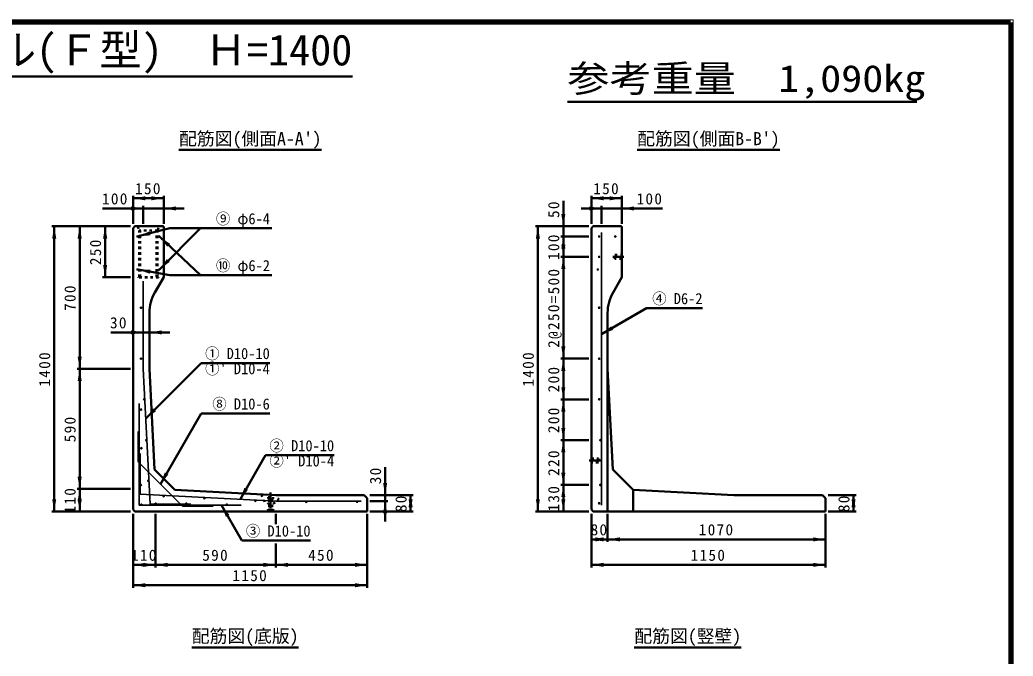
# Model space of a CAD drawing. Units: millimetres, scale not verified, with parts at other scales. Extents: x 100 to 4105, y 100 to 2870.
# Drawn here: x 2154 to 4105, y 1620 to 2870 of the extents above; entities that cross this region are included whole.
import ezdxf
from ezdxf.enums import TextEntityAlignment as Align

# ---------------------------------------------------------------- set-up
doc = ezdxf.new("R2010")
doc.units = ezdxf.units.MM
doc.header["$LTSCALE"] = 5
doc.linetypes.add('USER2', pattern=[13.4, 10, -1.2, 1, -1.2])
doc.linetypes.add('USER3', pattern=[2.2, 1, -1.2])
doc.layers.add('V-nasSTD', color=7, linetype='Continuous', lineweight=50)
doc.styles.add('ＭＳ ゴシック', font='')
doc.styles.get('ＭＳ ゴシック').set_extended_font_data('MS Gothic')

msp = doc.modelspace()

# ---------------------------------------------------------------- hatches: boundary and pattern name
at = {"layer": 'V-nasSTD'}
for points in [[(2400.5, 2519.546), (2400.5, 2515.546), (2376.5, 2519.546), (2400.5, 2523.546)], [(2412.5, 2519.546), (2412.5, 2523.546), (2436.5, 2519.546), (2412.5, 2515.546)], [(3300.5, 2519.546), (3300.5, 2515.546), (3276.5, 2519.546), (3300.5, 2523.546)], [(3312.5, 2519.546), (3312.5, 2523.546), (3336.5, 2519.546), (3312.5, 2515.546)], [(2372.5, 2499.546), (2372.5, 2503.546), (2396.5, 2499.546), (2372.5, 2495.546)], [(2460.5, 2499.546), (2460.5, 2495.546), (2436.5, 2499.546), (2460.5, 2503.546)], [(3272.5, 2499.546), (3272.5, 2503.546), (3296.5, 2499.546), (3272.5, 2495.546)], [(3360.5, 2499.546), (3360.5, 2495.546), (3336.5, 2499.546), (3360.5, 2503.546)], [(3221.5, 2488.546), (3225.5, 2488.546), (3221.5, 2464.546), (3217.5, 2488.546)], [(2221.5, 2440.546), (2217.5, 2440.546), (2221.5, 2464.546), (2225.5, 2440.546)], [(2271.5, 2440.546), (2267.5, 2440.546), (2271.5, 2464.546), (2275.5, 2440.546)], [(2321.5, 2440.546), (2317.5, 2440.546), (2321.5, 2464.546), (2325.5, 2440.546)], [(3171.5, 2440.546), (3167.5, 2440.546), (3171.5, 2464.546), (3175.5, 2440.546)], [(2409.541, 2450.687), (2410.515, 2446.808), (2386.264, 2444.838), (2408.566, 2454.566)], [(2446.264, 2427.289), (2443.525, 2424.374), (2428.775, 2443.724), (2449.003, 2430.203)], [(3221.5, 2420.546), (3217.5, 2420.546), (3221.5, 2444.546), (3225.5, 2420.546)], [(3221.5, 2428.546), (3225.5, 2428.546), (3221.5, 2404.546), (3217.5, 2428.546)], [(2445.728, 2397.557), (2448.555, 2394.727), (2428.749, 2380.594), (2442.9, 2400.386)], [(3221.5, 2380.546), (3217.5, 2380.546), (3221.5, 2404.546), (3225.5, 2380.546)], [(2321.5, 2388.546), (2325.5, 2388.546), (2321.5, 2364.546), (2317.5, 2388.546)], [(2409.919, 2375.38), (2409.226, 2371.441), (2386.282, 2379.538), (2410.612, 2379.32)], [(3317.285, 2264.546), (3319.285, 2261.082), (3296.5, 2252.546), (3315.285, 2268.01)], [(2372.5, 2256.081), (2372.5, 2260.081), (2396.5, 2256.081), (2372.5, 2252.081)], [(2432.5, 2256.081), (2432.5, 2252.081), (2408.5, 2256.081), (2432.5, 2260.081)], [(3221.5, 2228.546), (3225.5, 2228.546), (3221.5, 2204.546), (3217.5, 2228.546)], [(2271.5, 2208.546), (2275.5, 2208.546), (2271.5, 2184.546), (2267.5, 2208.546)], [(3221.5, 2180.546), (3217.5, 2180.546), (3221.5, 2204.546), (3225.5, 2180.546)], [(2271.5, 2160.546), (2267.5, 2160.546), (2271.5, 2184.546), (2275.5, 2160.546)], [(3221.5, 2148.546), (3225.5, 2148.546), (3221.5, 2124.546), (3217.5, 2148.546)], [(3221.5, 2100.546), (3217.5, 2100.546), (3221.5, 2124.546), (3225.5, 2100.546)], [(2418.425, 2104.079), (2421.254, 2101.251), (2401.455, 2087.109), (2415.597, 2106.908)], [(3221.5, 2068.546), (3225.5, 2068.546), (3221.5, 2044.546), (3217.5, 2068.546)], [(3221.5, 2020.546), (3217.5, 2020.546), (3221.5, 2044.546), (3225.5, 2020.546)], [(2271.5, 1972.546), (2275.5, 1972.546), (2271.5, 1948.546), (2267.5, 1972.546)], [(2442.08, 1978.91), (2445.544, 1976.91), (2430.08, 1958.125), (2438.616, 1980.91)], [(3221.5, 1980.546), (3225.5, 1980.546), (3221.5, 1956.546), (3217.5, 1980.546)], [(2871.5, 1960.546), (2875.5, 1960.546), (2871.5, 1936.546), (2867.5, 1960.546)], [(3221.5, 1932.546), (3217.5, 1932.546), (3221.5, 1956.546), (3225.5, 1932.546)], [(2271.5, 1924.546), (2267.5, 1924.546), (2271.5, 1948.546), (2275.5, 1924.546)], [(2598.5, 1948.89), (2601.964, 1946.89), (2586.5, 1928.105), (2595.036, 1950.89)], [(2921.5, 1912.546), (2917.5, 1912.546), (2921.5, 1936.546), (2925.5, 1912.546)], [(3791.5, 1912.546), (3787.5, 1912.546), (3791.5, 1936.546), (3795.5, 1912.546)], [(2221.5, 1928.546), (2225.5, 1928.546), (2221.5, 1904.546), (2217.5, 1928.546)], [(2271.5, 1928.546), (2275.5, 1928.546), (2271.5, 1904.546), (2267.5, 1928.546)], [(2562.129, 1895.761), (2558.665, 1893.761), (2550.129, 1916.546), (2565.593, 1897.761)], [(2871.5, 1900.546), (2867.5, 1900.546), (2871.5, 1924.546), (2875.5, 1900.546)], [(2921.5, 1928.546), (2925.5, 1928.546), (2921.5, 1904.546), (2917.5, 1928.546)], [(3171.5, 1928.546), (3175.5, 1928.546), (3171.5, 1904.546), (3167.5, 1928.546)], [(3221.5, 1928.546), (3225.5, 1928.546), (3221.5, 1904.546), (3217.5, 1928.546)], [(3791.5, 1928.546), (3795.5, 1928.546), (3791.5, 1904.546), (3787.5, 1928.546)], [(3300.5, 1849.546), (3300.5, 1845.546), (3276.5, 1849.546), (3300.5, 1853.546)], [(3284.5, 1849.546), (3284.5, 1853.546), (3308.5, 1849.546), (3284.5, 1845.546)], [(3332.5, 1849.546), (3332.5, 1845.546), (3308.5, 1849.546), (3332.5, 1853.546)], [(3712.5, 1849.546), (3712.5, 1853.546), (3736.5, 1849.546), (3712.5, 1845.546)], [(2400.5, 1799.546), (2400.5, 1795.546), (2376.5, 1799.546), (2400.5, 1803.546)], [(2396.5, 1799.546), (2396.5, 1803.546), (2420.5, 1799.546), (2396.5, 1795.546)], [(2444.5, 1799.546), (2444.5, 1795.546), (2420.5, 1799.546), (2444.5, 1803.546)], [(2632.5, 1799.546), (2632.5, 1803.546), (2656.5, 1799.546), (2632.5, 1795.546)], [(2680.5, 1799.546), (2680.5, 1795.546), (2656.5, 1799.546), (2680.5, 1803.546)], [(2812.5, 1799.546), (2812.5, 1803.546), (2836.5, 1799.546), (2812.5, 1795.546)], [(3300.5, 1799.546), (3300.5, 1795.546), (3276.5, 1799.546), (3300.5, 1803.546)], [(3712.5, 1799.546), (3712.5, 1803.546), (3736.5, 1799.546), (3712.5, 1795.546)], [(2400.5, 1759.546), (2400.5, 1755.546), (2376.5, 1759.546), (2400.5, 1763.546)], [(2812.5, 1759.546), (2812.5, 1763.546), (2836.5, 1759.546), (2812.5, 1755.546)]]:
    msp.add_hatch(color=256, dxfattribs=at).paths.add_polyline_path(points)

# ---------------------------------------------------------------- linework, layer by layer
at = {"layer": 'V-nasSTD', "lineweight": 100}
for p, q in [((4100, 2865), (105, 2865)), ((4100, 105), (4100, 2865))]:
    msp.add_line(p, q, dxfattribs=at)
at = {"layer": 'V-nasSTD'}
for p, q in [((1397.476, 2758.465), (2807.524, 2758.465)), ((3229.369, 2709.328), (3916.169, 2709.328)), ((2466.5, 2614.546), (2746.5, 2614.546)), ((3366.5, 2614.546), (3646.5, 2614.546)), ((2376.5, 2524.546), (2376.5, 2469.546)), ((2436.5, 2519.546), (2376.5, 2519.546)), ((2436.5, 2524.546), (2436.5, 2469.546)), ((3276.5, 2524.546), (3276.5, 2469.546)), ((3336.5, 2519.546), (3276.5, 2519.546)), ((3336.5, 2524.546), (3336.5, 2469.546)), ((2316.5, 2499.546), (2396.5, 2499.546)), ((2396.5, 2504.546), (2396.5, 2469.546)), ((2396.5, 2499.546), (2436.5, 2499.546)), ((2436.5, 2499.546), (2476.5, 2499.546)), ((3221.5, 2514.546), (3221.5, 2464.546)), ((3256.5, 2499.546), (3296.5, 2499.546)), ((3296.5, 2504.546), (3296.5, 2469.546)), ((3296.5, 2499.546), (3336.5, 2499.546)), ((3336.5, 2499.546), (3416.5, 2499.546)), ((2371.5, 2464.546), (2216.5, 2464.546)), ((2221.5, 2464.546), (2221.5, 1904.546)), ((2271.5, 2464.546), (2271.5, 2184.546)), ((2321.5, 2464.546), (2321.5, 2364.546)), ((2380.1, 2464.546), (2376.5, 2460.946)), ((2376.5, 2460.946), (2376.5, 1908.146)), ((2434.5, 2464.546), (2380.1, 2464.546)), ((2448.774, 2460.546), (2386.264, 2444.838)), ((2508.774, 2460.546), (2428.749, 2380.594)), ((2436.5, 2462.546), (2436.5, 2364.546)), ((2448.774, 2460.546), (2648.774, 2460.546)), ((3271.5, 2464.546), (3166.5, 2464.546)), ((3171.5, 2464.546), (3171.5, 1904.546)), ((3221.5, 2464.546), (3221.5, 2444.546)), ((3280.1, 2464.546), (3276.5, 2460.946)), ((3276.5, 2460.946), (3276.5, 1908.146)), ((3334.5, 2464.546), (3280.1, 2464.546)), ((3336.5, 2462.546), (3336.5, 2364.546)), ((2508.774, 2368.546), (2428.775, 2443.724)), ((3271.5, 2444.546), (3216.5, 2444.546)), ((3221.5, 2444.546), (3221.5, 2404.546)), ((3221.5, 2436.546), (3221.5, 2404.546)), ((3271.5, 2404.546), (3216.5, 2404.546)), ((3221.5, 2404.546), (3221.5, 2204.546)), ((2371.5, 2364.546), (2316.5, 2364.546)), ((2448.774, 2368.546), (2386.282, 2379.538)), ((2436.5, 2364.546), (2419.218, 2334.612)), ((2448.774, 2368.546), (2648.774, 2368.546)), ((3336.5, 2364.546), (3319.218, 2334.612)), ((3296.5, 2252.546), (3384.991, 2303.636)), ((3384.991, 2303.636), (3494.991, 2303.636)), ((2408.5, 2294.612), (2408.5, 2184.546)), ((3308.5, 2294.612), (3308.5, 1904.546)), ((2332.5, 2256.081), (2396.5, 2256.081)), ((2408.5, 2256.081), (2396.5, 2256.081)), ((2408.5, 2256.081), (2448.5, 2256.081)), ((2401.455, 2087.109), (2510.08, 2195.733)), ((2510.08, 2195.733), (2645.08, 2195.733)), ((3271.5, 2204.546), (3216.5, 2204.546)), ((3221.5, 2204.546), (3221.5, 2124.546)), ((2371.5, 2184.546), (2266.5, 2184.546)), ((2271.5, 2184.546), (2271.5, 1948.546)), ((2408.5, 2184.546), (2418.565, 1986.61)), ((3308.5, 2184.546), (3318.565, 1986.61)), ((3271.5, 2124.546), (3216.5, 2124.546)), ((3221.5, 2124.546), (3221.5, 2044.546)), ((2430.08, 1958.125), (2510.08, 2096.689)), ((2510.08, 2096.689), (2645.08, 2096.689)), ((3271.5, 2044.546), (3216.5, 2044.546)), ((3221.5, 2044.546), (3221.5, 1956.546)), ((2586.5, 1928.105), (2636.5, 2014.708)), ((2636.5, 2014.708), (2771.5, 2014.708)), ((2871.5, 1936.546), (2871.5, 1991.546)), ((2418.565, 1986.61), (2458.565, 1946.61)), ((3318.565, 1986.61), (3358.565, 1946.61)), ((3271.5, 1956.546), (3216.5, 1956.546)), ((3221.5, 1956.546), (3221.5, 1904.546)), ((2371.5, 1948.546), (2266.5, 1948.546)), ((2271.5, 1948.546), (2271.5, 1904.546)), ((2458.565, 1946.61), (2656.5, 1936.546)), ((2656.5, 1936.546), (2830.5, 1936.546)), ((2830.5, 1936.546), (2836.5, 1930.546)), ((2926.5, 1936.546), (2841.5, 1936.546)), ((2871.5, 1936.546), (2871.5, 1924.546)), ((2921.5, 1936.546), (2921.5, 1904.546)), ((3358.565, 1946.61), (3556.5, 1936.546)), ((3358.565, 1904.546), (3358.565, 1946.61)), ((3556.5, 1936.546), (3730.5, 1936.546)), ((3730.5, 1936.546), (3736.5, 1930.546)), ((3796.5, 1936.546), (3741.5, 1936.546)), ((3791.5, 1936.546), (3791.5, 1904.546)), ((2550.129, 1916.546), (2590.129, 1847.264)), ((2836.5, 1904.546), (2836.5, 1930.546)), ((2876.5, 1924.546), (2841.5, 1924.546)), ((2871.5, 1924.546), (2871.5, 1884.546)), ((3736.5, 1904.546), (3736.5, 1930.546)), ((2371.5, 1904.546), (2216.5, 1904.546)), ((2376.5, 1908.146), (2380.1, 1904.546)), ((2376.5, 1754.546), (2376.5, 1899.546)), ((2380.1, 1904.546), (2836.5, 1904.546)), ((2420.5, 1794.546), (2420.5, 1899.546)), ((2656.5, 1879.546), (2656.5, 1899.546)), ((2836.5, 1754.546), (2836.5, 1899.546)), ((2926.5, 1904.546), (2841.5, 1904.546)), ((3271.5, 1904.546), (3166.5, 1904.546)), ((3276.5, 1908.146), (3280.1, 1904.546)), ((3276.5, 1794.546), (3276.5, 1899.546)), ((3280.1, 1904.546), (3736.5, 1904.546)), ((3308.5, 1844.546), (3308.5, 1899.546)), ((3736.5, 1794.546), (3736.5, 1899.546)), ((3796.5, 1904.546), (3741.5, 1904.546)), ((2590.129, 1847.264), (2725.129, 1847.264)), ((2656.5, 1794.546), (2656.5, 1841.546)), ((3308.5, 1849.546), (3276.5, 1849.546)), ((3308.5, 1849.546), (3276.5, 1849.546)), ((3736.5, 1849.546), (3308.5, 1849.546)), ((2420.5, 1799.546), (2376.5, 1799.546)), ((2656.5, 1799.546), (2420.5, 1799.546)), ((2836.5, 1799.546), (2656.5, 1799.546)), ((3736.5, 1799.546), (3276.5, 1799.546)), ((2836.5, 1759.546), (2376.5, 1759.546)), ((2491.5, 1637.546), (2701.5, 1637.546)), ((3360.9, 1637.546), (3570.9, 1637.546))]:
    msp.add_line(p, q, dxfattribs=at)
at = {"layer": 'V-nasSTD', "linetype": 'USER3'}
for p, q in [((2385.5, 2464.546), (2388.5, 2456.546)), ((2424.5, 2456.546), (2427.5, 2464.546)), ((2388.5, 2364.546), (2388.5, 2456.546)), ((2424.5, 2456.546), (2388.5, 2456.546)), ((2390.5, 2364.546), (2390.5, 2456.546)), ((2422.5, 2364.546), (2422.5, 2456.546)), ((2424.5, 2364.546), (2424.5, 2456.546)), ((3322.5, 2400.546), (3322.5, 2408.546)), ((3322.5, 2408.546), (3336.5, 2408.546)), ((3336.5, 2400.546), (3322.5, 2400.546)), ((2426.5, 2364.546), (2386.5, 2364.546)), ((2386.5, 2363.746), (2386.5, 2364.546)), ((2426.5, 2363.746), (2386.5, 2363.746)), ((2426.5, 2363.746), (2426.5, 2364.546)), ((3276.5, 2008.546), (3290.5, 2008.546)), ((3290.5, 2000.546), (3276.5, 2000.546)), ((3290.5, 2008.546), (3290.5, 2000.546)), ((2641.5, 1932.546), (2651.5, 1932.546)), ((2641.5, 1932.546), (2641.5, 1929.746)), ((2651.5, 1932.546), (2651.5, 1929.746)), ((2641.5, 1929.746), (2643.7, 1928.546)), ((2641.5, 1929.746), (2651.5, 1929.746)), ((2643.7, 1928.546), (2643.7, 1908.546)), ((2643.7, 1928.546), (2649.3, 1928.546)), ((2649.3, 1928.546), (2651.5, 1929.746)), ((2649.3, 1928.546), (2649.3, 1908.546)), ((2639.5, 1906.546), (2643.7, 1908.546)), ((2639.5, 1906.546), (2639.5, 1905.346)), ((2639.5, 1906.546), (2653.5, 1906.546)), ((2639.5, 1905.346), (2653.5, 1905.346)), ((2643.7, 1908.546), (2649.3, 1908.546)), ((2649.3, 1908.546), (2653.5, 1906.546)), ((2653.5, 1906.546), (2653.5, 1905.346))]:
    msp.add_line(p, q, dxfattribs=at)
at = {"layer": 'V-nasSTD', "lineweight": 35}
for p, q in [((3296.5, 2452.546), (3296.5, 1916.546)), ((2396.5, 2356.546), (2396.5, 2184.546)), ((2396.5, 2184.546), (2410.026, 1918.546)), ((2388.5, 2116.546), (2388.5, 1916.546)), ((2386.5, 2061.704), (2386.5, 2001.704)), ((2390.5, 2018.071), (2390.5, 1938.071)), ((2386.5, 2001.704), (2473.659, 1914.546)), ((2390.5, 1938.071), (2656.5, 1924.546)), ((2388.5, 1916.546), (2588.5, 1916.546)), ((2410.026, 1918.546), (2490.026, 1918.546)), ((2473.659, 1914.546), (2533.659, 1914.546)), ((2656.5, 1924.546), (2824.5, 1924.546))]:
    msp.add_line(p, q, dxfattribs=at)
at = {"layer": 'V-nasSTD', "linetype": 'USER2'}
for p, q in [((3318.5, 2404.546), (3340.5, 2404.546)), ((3294.5, 2004.546), (3272.5, 2004.546)), ((2646.5, 1941.546), (2646.5, 1911.546))]:
    msp.add_line(p, q, dxfattribs=at)
at = {"layer": 'V-nasSTD', "lineweight": 13}
msp.add_lwpolyline([(100, 100), (100, 2870), (4105, 2870), (4105, 100)], close=True, dxfattribs=at)
at = {"layer": 'V-nasSTD', "lineweight": 35}
for centre in [(2385.1, 2444.546), (2427.9, 2444.546), (3291.9, 2444.546), (3323.7, 2444.546), (3291.9, 2404.546), (2385.1, 2379.746), (2427.9, 2379.746), (3289.3, 2379.746), (2391.9, 2304.546), (3291.9, 2304.546), (2391.9, 2204.546), (3291.9, 2204.546), (2398.351, 2124.546), (3291.9, 2124.546), (2391.9, 2104.546), (2392.5, 2028.546), (2402.419, 2044.546), (3294.1, 2044.546), (2391.7, 1956.546), (2406.487, 1964.546), (3294.1, 1956.546), (2436.5, 1934.532), (2516.5, 1930.464), (2392.5, 1917.746), (2420.805, 1919.746), (2480.805, 1919.746), (2560.5, 1917.746), (2616.5, 1925.38), (2716.5, 1923.346), (2816.5, 1923.346), (3291.9, 1920.546)]:
    msp.add_circle(centre, 1.2, dxfattribs=at)
at = {"layer": 'V-nasSTD'}
for centre, radius, start, end in [((2434.5, 2462.546), 2, 0, 90), ((3334.5, 2462.546), 2, 0, 90), ((2488.5, 2294.612), 80, 150, 180), ((3388.5, 2294.612), 80, 150, 180)]:
    msp.add_arc(centre, radius, start, end, dxfattribs=at)
at = {"layer": 'V-nasSTD', "linetype": 'USER3'}
msp.add_arc((2646.5, 1936.546), 17.2, 175.3973, 0, dxfattribs=at)

# ---------------------------------------------------------------- texts
at = {"layer": 'V-nasSTD', "style": 'ＭＳ ゴシック'}
for s, height, p in [('1ｓｔタッチウォール(Ｆ型)  Ｈ=1400', 60.81, (2102.5, 2841.409)), ("配筋図(側面A-A')", 25.66, (2606.5, 2649.546)), ("配筋図(側面B-B')", 25.66, (3506.5, 2649.546)), ('配筋図(底版)', 25.66, (2596.5, 1672.546)), ('配筋図(竪壁)', 25.66, (3465.9, 1672.546))]:
    msp.add_text(s, height=height, dxfattribs=at).set_placement(p, align=Align.TOP_CENTER)
at = {"layer": 'V-nasSTD', "style": 'ＭＳ ゴシック', "width": 1.15}
msp.add_text('参考重量\u30001,090kg', height=52.79, dxfattribs=at).set_placement((3229.369, 2781.328), align=Align.TOP_LEFT)
at = {"layer": 'V-nasSTD', "style": 'ＭＳ ゴシック', "width": 0.95}
for s, p in [('⑨ φ6-4', (2592.139, 2490.354)), ('⑩ φ6-2', (2592.139, 2398.354)), ('④ D6-2', (3445.436, 2333.444)), ('① D10-10', (2581.365, 2225.541)), ("①' D10-4", (2581.365, 2195.733)), ('⑧ D10-6', (2588.444, 2126.497)), ('② D10-10', (2707.786, 2044.516)), ("②' D10-4", (2707.786, 2014.708)), ('③ D10-10', (2661.414, 1877.072))]:
    msp.add_text(s, height=21.85, dxfattribs=at).set_placement(p, align=Align.TOP_CENTER)
at = {"layer": 'V-nasSTD', "char_height": 21.99, "attachment_point": 2, "style": 'ＭＳ ゴシック'}
for s, insert in [('\\T1.17;150', (2406.5, 2549.546)), ('\\T1.17;150', (3306.5, 2549.546)), ('\\T1.17;100', (2341.5, 2529.546)), ('\\T1.17;100', (3391.5, 2529.546)), ('\\T1.17;30', (2348.5, 2286.081)), ('\\T1.17;80', (3292.5, 1879.546)), ('\\T1.17;1070', (3522.5, 1879.546)), ('\\T1.17;110', (2398.5, 1829.546)), ('\\T1.17;590', (2538.5, 1829.546)), ('\\T1.17;450', (2746.5, 1829.546)), ('\\T1.17;1150', (3506.5, 1829.546)), ('\\T1.17;1150', (2606.5, 1789.546))]:
    msp.add_mtext(s, dxfattribs=dict(at, insert=insert))
at = {"layer": 'V-nasSTD', "char_height": 21.99, "attachment_point": 2, "rotation": 90, "style": 'ＭＳ ゴシック'}
for s, insert in [('\\T1.17;50', (3191.5, 2498.296)), ('\\T1.17;100', (3191.5, 2424.546)), ('\\T1.17;250', (2291.5, 2414.546)), ('\\T1.17;2@250=500', (3191.5, 2304.546)), ('\\T1.17;700', (2241.5, 2324.546)), ('\\T1.17;1400', (2191.5, 2184.546)), ('\\T1.17;1400', (3141.5, 2184.546)), ('\\T1.17;200', (3191.5, 2164.546)), ('\\T1.17;590', (2241.5, 2066.546)), ('\\T1.17;200', (3191.5, 2084.546)), ('\\T1.17;220', (3191.5, 2000.546)), ('\\T1.17;30', (2841.5, 1975.296)), ('\\T1.17;130', (3191.5, 1930.546)), ('\\T1.17;110', (2241.5, 1926.546)), ('\\T1.17;80', (2891.5, 1920.545)), ('\\T1.17;80', (3761.5, 1920.545))]:
    msp.add_mtext(s, dxfattribs=dict(at, insert=insert))

doc.saveas('drawing.dxf')
